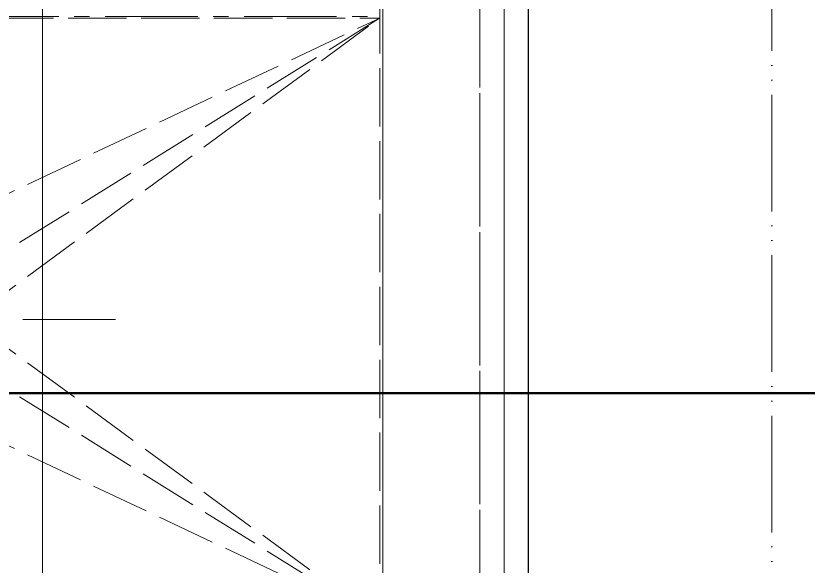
# Model space of a CAD drawing. Header units: millimetres. Extents: x 163705 to 1616509, y 81827 to 302547.
# Drawn here: x 205473 to 207103, y 145804 to 146936 of the extents above; entities that cross this region are included whole.
import ezdxf

# ---------------------------------------------------------------- set-up
doc = ezdxf.new("R2010")
doc.units = ezdxf.units.MM
doc.header["$LTSCALE"] = 10
for name, pattern in [('ACAD_ISO02W100', [15, 12, -3]), ('ACAD_ISO05W100', [33, 24, -3, 0, -3, 0, -3]), ('CENTER2', [28.575, 19.05, -3.175, 3.175, -3.175])]:
    doc.linetypes.add(name, pattern=pattern)
for name, color, linetype, lineweight in [('1-中心线', 1, 'CENTER2', 0), ('1-双点线', 8, 'ACAD_ISO05W100', 0), ('1-建筑轮廓', 7, 'Continuous', 20), ('1-护栏', 4, 'Continuous', 18), ('1-虚线', 8, 'ACAD_ISO02W100', 0), ('1-设备轮廓', 2, 'Continuous', 18)]:
    doc.layers.add(name, color=color, linetype=linetype, lineweight=lineweight)

# ---------------------------------------------------------------- blocks, each defined once
blk = doc.blocks.new('G$C5C029050')
blk.add_line((23818.6, 77039.4), (23818.6, 9039.4))
at = {"layer": '1-双点线'}
blk.add_line((25318.6, 77039.4), (25318.6, 45039.4), dxfattribs=at)
blk = doc.blocks.new('A$C2f6614b9')
at = {"layer": '1-设备轮廓', "lineweight": 50, "ltscale": 5}
blk.add_line((16925, 3550), (1300, 3550), dxfattribs=at)
blk = doc.blocks.new('A$Cf51e8010')
at = {"layer": '1-护栏'}
blk.add_line((7053, 8500), (7053, 50), dxfattribs=at)
blk = doc.blocks.new('G$CFDCBCB0A')
blk.add_lwpolyline([(250, 0), (250, 5000), (4250, 5000), (4250, 0)], close=True)
at = {"layer": '1-中心线'}
for p, q in [((250, 3750), (4250, 3750)), ((3700.3, 3126.5), (2796.7, 3126.5))]:
    blk.add_line(p, q, dxfattribs=at)
at = {"layer": '1-虚线'}
for p, q in [((2253, 3747), (4244, 3747)), ((3248.5, 3276.5), (4244, 3747)), ((3375.8, 3205.8), (4244, 3747)), ((3398.5, 3126.5), (4244, 3747)), ((3398.5, 3126.5), (4244, 2506)), ((3375.8, 3047.2), (4244, 2506)), ((3248.5, 2976.5), (4244, 2506))]:
    blk.add_line(p, q, dxfattribs=at)
blk.add_lwpolyline([(256, 6), (256, 4994), (4244, 4994), (4244, 6)], close=True, dxfattribs=at)
blk = doc.blocks.new('A$C5a2f2e4f')
blk.add_lwpolyline([(3, 12600.1), (3, 600.1), (7103, 600.1), (7103, 18000.1), (3, 18000.1), (3, 12600.1)], close=True)
at = {"layer": '1-中心线'}
blk.add_line((7003, 19127.4), (7003, 0), dxfattribs=at)
at = {"layer": '1-护栏'}
blk.add_lwpolyline([(53, 12550.1), (53, 650.1), (7053, 650.1), (7053, 17950.1), (53, 17950.1), (53, 12550.1)], close=True, dxfattribs=at)
at = {"layer": '1-设备轮廓'}
blk.add_blockref('G$CFDCBCB0A', (2553, 2125.1), dxfattribs=at)
blk = doc.blocks.new('A$Caa9cde6e')
blk.add_lwpolyline([(3, 0), (7103, 0), (7103, 12000), (3, 12000)], close=True)
at = {"layer": '1-护栏'}
blk.add_lwpolyline([(53, 50), (7053, 50), (7053, 11950), (53, 11950)], close=True, dxfattribs=at)

msp = doc.modelspace()

# ---------------------------------------------------------------- linework, layer by layer
at = {"layer": '1-中心线'}
msp.add_line((206427.833, 161286.876), (206427.833, 140759.499), dxfattribs=at)

# ---------------------------------------------------------------- block references
for name, p in [('A$C5a2f2e4f', (199424.833, 141059.499)), ('A$Cf51e8010', (199424.833, 141759.632)), ('A$Caa9cde6e', (199424.833, 141659.632)), ('A$C2f6614b9', (200127.833, 142609.632))]:
    msp.add_blockref(name, p)
at = {"layer": '1-建筑轮廓'}
msp.add_blockref('G$C5C029050', (181709.24, 95820.209), dxfattribs=at)

doc.saveas('drawing.dxf')
